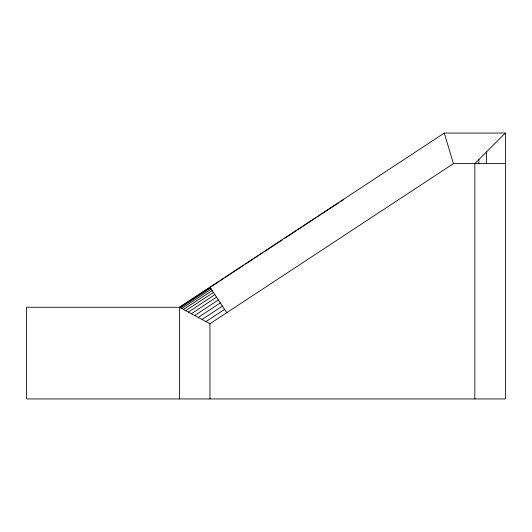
<?xml version="1.0" encoding="UTF-8"?>
<svg xmlns="http://www.w3.org/2000/svg" width="532" height="532" viewBox="0 0 532 532"><rect width="100%" height="100%" fill="white"/><g stroke="black" fill="none" stroke-linecap="round" stroke-linejoin="round"><path stroke-width="0.8" d="M505.4 133.06L505.4 398.94L26.6 398.94L26.6 307.257L179.41 307.257L444.28 133.06L505.4 133.06L474.837 163.617L474.837 398.94M179.67 307.396L210.113 287.38M210.805 286.921L219.137 281.441M220.527 280.53L223.999 278.243M225.388 277.332L243.437 265.461M245.525 264.091L253.159 259.064M254.549 258.153L258.02 255.872M259.41 254.954L262.881 252.673M264.264 251.762L282.293 239.905M284.367 238.542L296.796 230.369M298.179 229.458L301.631 227.191M303.007 226.28L315.436 218.107M316.819 217.196L320.271 214.928M321.654 214.017L338.917 202.665M340.294 201.754L343.752 199.487M180.448 307.822L210.546 288.031M181.738 308.513L211.251 289.102M183.5 309.464L212.221 290.578M185.721 310.661L213.438 292.434M188.361 312.085L214.888 294.635M191.367 313.707L216.537 297.149M194.692 315.496L218.366 299.928M198.276 317.431L220.334 302.921M202.06 319.473L222.416 306.086M205.984 321.587L224.571 309.358M209.967 398.94L209.967 323.735L453.424 163.617L505.4 163.617M209.967 323.735L179.41 307.257L179.41 398.94M209.967 287.16L226.765 312.69M453.424 163.617L444.28 133.06L444.28 133.472M486.534 151.926L486.534 163.617M478.827 159.627L478.827 163.617"/></g></svg>
